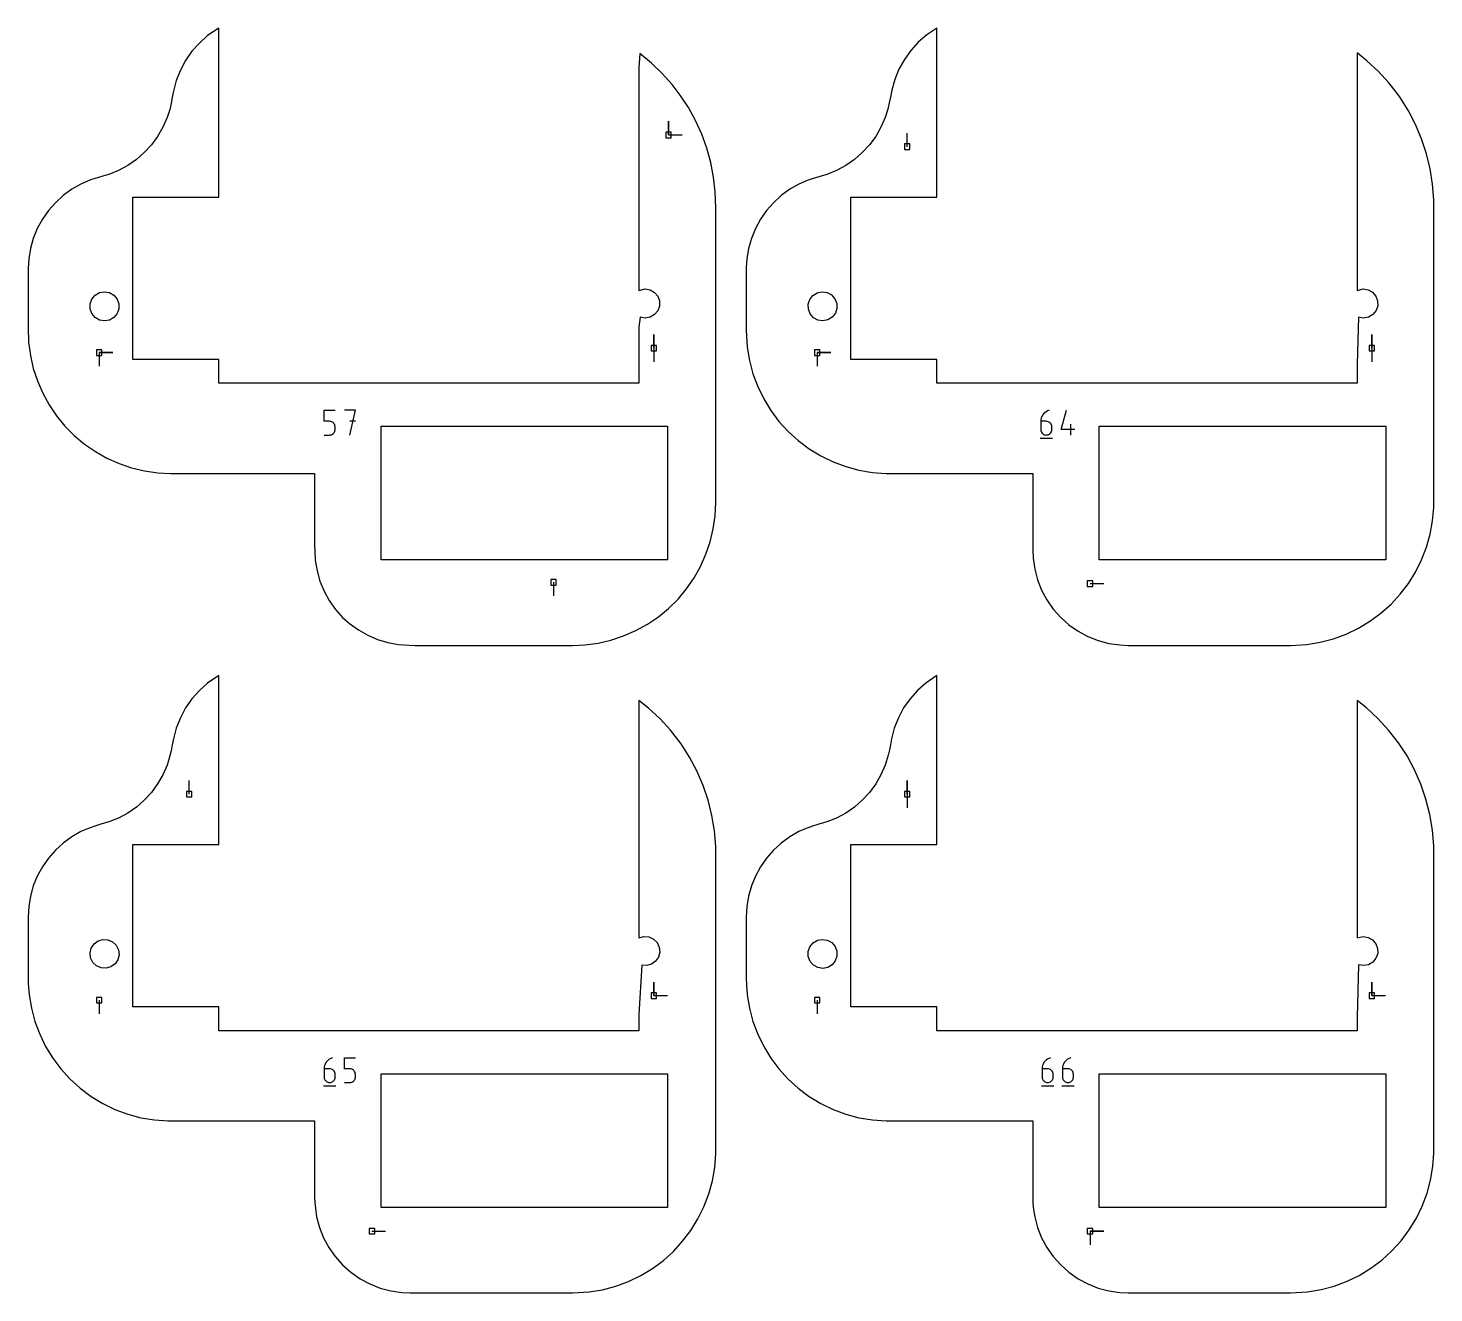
# Model space of a CAD drawing. Extents: x 0 to 400, y 0 to 400.
# Drawn here: x 81.8 to 229, y 75.8 to 208.3 of the extents above; entities that cross this region are included whole.
import ezdxf

# ---------------------------------------------------------------- set-up
doc = ezdxf.new("R2010")
doc.units = 0

msp = doc.modelspace()

# ---------------------------------------------------------------- linework, layer by layer
at = {"layer": 'annotation', "color": 1}
for p, q in [((148.880907, 197.098421), (148.880907, 198.527171)), ((148.880907, 197.098421), (148.880907, 198.527171)), ((148.880907, 198.527171), (148.880907, 197.098421)), ((173.86466, 195.869049), (173.86466, 197.297799)), ((148.880907, 197.098421), (150.309657, 197.098421)), ((220.960329, 184.077122), (220.960329, 183.926483)), ((147.34481, 174.777935), (147.34481, 176.206685)), ((147.34481, 174.777935), (147.34481, 176.206685)), ((147.34481, 176.206685), (147.34481, 174.777935)), ((222.519812, 174.777935), (222.519812, 176.206684)), ((222.519812, 174.777935), (222.519812, 176.206684)), ((222.519812, 176.206684), (222.519812, 174.777935)), ((89.268558, 174.301685), (90.697308, 174.301684)), ((89.268558, 174.301685), (90.697308, 174.301684)), ((90.697308, 174.301684), (89.268558, 174.301685)), ((89.268558, 174.301685), (89.268558, 172.872935)), ((145.78529, 174.968617), (145.785292, 174.877234)), ((145.785292, 174.877234), (145.785291, 174.81798)), ((147.34481, 174.777935), (147.344809, 173.349185)), ((164.44356, 174.301685), (165.87231, 174.301684)), ((164.44356, 174.301685), (165.87231, 174.301684)), ((165.87231, 174.301684), (164.44356, 174.301685)), ((164.44356, 174.301685), (164.44356, 172.872935)), ((222.519812, 174.777935), (222.519811, 173.349185)), ((112.816706, 167.109416), (112.816706, 168.263789)), ((112.816706, 168.263789), (113.967991, 168.263789)), ((116.092754, 168.263789), (114.940007, 168.263789)), ((115.516462, 165.67153), (116.092754, 168.263789)), ((188.141175, 167.895945), (188.039921, 167.760724)), ((188.260672, 168.01595), (188.141175, 167.895945)), ((188.396859, 168.11865), (188.260672, 168.01595)), ((188.548183, 168.201959), (188.396859, 168.11865)), ((188.71309, 168.263789), (188.548183, 168.201959)), ((188.71309, 168.263789), (188.71309, 168.263789)), ((189.971789, 166.247822), (190.546619, 168.263789)), ((113.392349, 167.109416), (112.816706, 167.109416)), ((113.495708, 167.100177), (113.392349, 167.109416)), ((113.593036, 167.07353), (113.495708, 167.100177)), ((113.682696, 167.031084), (113.593036, 167.07353)), ((113.763051, 166.974444), (113.682696, 167.031084)), ((113.832466, 166.905217), (113.763051, 166.974444)), ((113.889303, 166.825012), (113.832466, 166.905217)), ((113.931928, 166.735433), (113.889303, 166.825012)), ((113.958702, 166.638089), (113.931928, 166.735433)), ((113.967991, 166.534586), (113.958702, 166.638089)), ((113.967991, 166.247822), (113.967991, 166.534586)), ((113.967991, 166.534586), (113.967991, 166.534586)), ((116.092754, 167.109416), (115.516462, 167.109416)), ((187.861154, 167.284632), (187.848408, 167.109416)), ((187.848408, 167.109416), (187.848408, 166.247822)), ((188.42405, 167.109416), (187.848408, 167.109416)), ((187.898357, 167.45298), (187.861154, 167.284632)), ((187.958464, 167.612373), (187.898357, 167.45298)), ((188.039921, 167.760724), (187.958464, 167.612373)), ((188.52758, 167.100177), (188.42405, 167.109416)), ((188.624999, 167.07353), (188.52758, 167.100177)), ((188.714686, 167.031084), (188.624999, 167.07353)), ((188.79502, 166.974444), (188.714686, 167.031084)), ((188.864381, 166.905217), (188.79502, 166.974444)), ((188.921149, 166.825012), (188.864381, 166.905217)), ((188.963704, 166.735433), (188.921149, 166.825012)), ((188.990425, 166.638089), (188.963704, 166.735433)), ((188.999692, 166.534586), (188.990425, 166.638089)), ((188.999692, 166.247822), (188.999692, 166.534586)), ((188.999692, 166.534586), (188.999692, 166.534586)), ((190.979691, 165.67153), (190.979691, 166.822814)), ((112.816706, 165.67153), (113.392349, 165.67153)), ((113.392349, 165.67153), (113.495665, 165.680819)), ((113.392349, 165.67153), (113.392349, 165.67153)), ((113.495665, 165.680819), (113.59297, 165.7076)), ((113.59297, 165.7076), (113.682623, 165.750241)), ((113.682623, 165.750241), (113.762984, 165.807112)), ((113.762984, 165.807112), (113.832412, 165.876581)), ((113.832412, 165.876581), (113.889267, 165.957018)), ((113.889267, 165.957018), (113.931909, 166.046791)), ((113.931909, 166.046791), (113.958697, 166.144269)), ((113.958697, 166.144269), (113.967991, 166.247822)), ((187.77631, 165.347497), (189.07244, 165.347497)), ((187.848408, 166.247822), (187.848408, 166.247822)), ((187.848408, 166.247822), (187.857701, 166.144269)), ((187.857701, 166.144269), (187.884489, 166.046791)), ((187.884489, 166.046791), (187.927131, 165.957018)), ((187.927131, 165.957018), (187.983986, 165.876581)), ((187.983986, 165.876581), (188.053414, 165.807112)), ((188.053414, 165.807112), (188.133775, 165.750241)), ((188.133775, 165.750241), (188.223428, 165.7076)), ((188.223428, 165.7076), (188.320733, 165.680819)), ((188.320733, 165.680819), (188.42405, 165.67153)), ((188.42405, 165.67153), (188.52758, 165.680819)), ((188.42405, 165.67153), (188.42405, 165.67153)), ((188.52758, 165.680819), (188.624999, 165.7076)), ((188.624999, 165.7076), (188.714686, 165.750241)), ((188.714686, 165.750241), (188.79502, 165.807112)), ((188.79502, 165.807112), (188.864381, 165.876581)), ((188.864381, 165.876581), (188.921149, 165.957018)), ((188.921149, 165.957018), (188.963704, 166.046791)), ((188.963704, 166.046791), (188.990425, 166.144269)), ((188.990425, 166.144269), (188.999692, 166.247822)), ((191.411138, 166.247822), (189.971789, 166.247822)), ((136.830431, 150.251542), (136.830431, 148.822792)), ((193.005436, 150.114945), (194.434186, 150.114945)), ((98.689658, 128.060013), (98.689658, 129.488763)), ((173.86466, 128.060013), (173.86466, 129.488763)), ((173.86466, 128.060013), (173.86466, 129.488763)), ((173.86466, 129.488763), (173.86466, 128.060013)), ((173.86466, 128.060013), (173.86466, 126.631263)), ((145.785328, 116.268087), (145.785328, 116.117447)), ((147.34481, 106.968898), (147.34481, 108.397648)), ((147.34481, 106.968898), (147.34481, 108.397648)), ((147.34481, 108.397648), (147.34481, 106.968898)), ((222.519812, 106.968898), (222.519812, 108.397648)), ((222.519812, 106.968898), (222.519812, 108.397648)), ((222.519812, 108.397648), (222.519812, 106.968898)), ((89.268558, 106.492648), (89.268558, 105.063898)), ((147.34481, 106.968898), (148.77356, 106.968898)), ((164.44356, 106.492648), (164.44356, 105.063898)), ((222.519812, 106.968898), (223.948562, 106.968898)), ((113.110205, 100.086909), (113.008951, 99.951688)), ((113.229703, 100.206913), (113.110205, 100.086909)), ((113.36589, 100.309614), (113.229703, 100.206913)), ((113.517214, 100.392922), (113.36589, 100.309614)), ((113.682121, 100.454753), (113.517214, 100.392922)), ((113.682121, 100.454753), (113.682121, 100.454753)), ((114.94082, 99.300379), (114.94082, 100.454753)), ((114.94082, 100.454753), (116.092104, 100.454753)), ((188.285207, 100.086909), (188.183954, 99.951688)), ((188.404705, 100.206913), (188.285207, 100.086909)), ((188.540892, 100.309614), (188.404705, 100.206913)), ((188.692216, 100.392922), (188.540892, 100.309614)), ((188.857123, 100.454753), (188.692216, 100.392922)), ((188.857123, 100.454753), (188.857123, 100.454753)), ((190.408589, 100.086909), (190.307335, 99.951688)), ((190.528086, 100.206913), (190.408589, 100.086909)), ((190.664273, 100.309614), (190.528086, 100.206913)), ((190.815597, 100.392922), (190.664273, 100.309614)), ((190.980504, 100.454753), (190.815597, 100.392922)), ((190.980504, 100.454753), (190.980504, 100.454753)), ((112.830184, 99.475596), (112.817438, 99.300379)), ((112.817438, 99.300379), (112.817438, 98.438786)), ((113.39308, 99.300379), (112.817438, 99.300379)), ((112.867388, 99.643944), (112.830184, 99.475596)), ((112.927494, 99.803337), (112.867388, 99.643944)), ((113.008951, 99.951688), (112.927494, 99.803337)), ((113.496611, 99.29114), (113.39308, 99.300379)), ((113.59403, 99.264494), (113.496611, 99.29114)), ((113.683716, 99.222047), (113.59403, 99.264494)), ((113.76405, 99.165407), (113.683716, 99.222047)), ((113.833411, 99.096181), (113.76405, 99.165407)), ((113.890179, 99.015975), (113.833411, 99.096181)), ((113.932734, 98.926397), (113.890179, 99.015975)), ((113.959455, 98.829053), (113.932734, 98.926397)), ((113.968722, 98.72555), (113.959455, 98.829053)), ((113.968722, 98.438786), (113.968722, 98.72555)), ((113.968722, 98.72555), (113.968722, 98.72555)), ((115.516462, 99.300379), (114.94082, 99.300379)), ((115.619821, 99.29114), (115.516462, 99.300379)), ((115.717149, 99.264494), (115.619821, 99.29114)), ((115.806809, 99.222047), (115.717149, 99.264494)), ((115.887164, 99.165407), (115.806809, 99.222047)), ((115.956579, 99.096181), (115.887164, 99.165407)), ((116.013417, 99.015975), (115.956579, 99.096181)), ((116.056041, 98.926397), (116.013417, 99.015975)), ((116.082815, 98.829053), (116.056041, 98.926397)), ((116.092104, 98.72555), (116.082815, 98.829053)), ((116.092104, 98.438786), (116.092104, 98.72555)), ((116.092104, 98.72555), (116.092104, 98.72555)), ((188.005186, 99.475596), (187.99244, 99.300379)), ((187.99244, 99.300379), (187.99244, 98.438786)), ((188.568082, 99.300379), (187.99244, 99.300379)), ((188.04239, 99.643944), (188.005186, 99.475596)), ((188.102497, 99.803337), (188.04239, 99.643944)), ((188.183954, 99.951688), (188.102497, 99.803337)), ((188.671613, 99.29114), (188.568082, 99.300379)), ((188.769032, 99.264494), (188.671613, 99.29114)), ((188.858718, 99.222047), (188.769032, 99.264494)), ((188.939052, 99.165407), (188.858718, 99.222047)), ((189.008413, 99.096181), (188.939052, 99.165407)), ((189.065182, 99.015975), (189.008413, 99.096181)), ((189.107736, 98.926397), (189.065182, 99.015975)), ((189.134457, 98.829053), (189.107736, 98.926397)), ((189.143724, 98.72555), (189.134457, 98.829053)), ((189.143724, 98.438786), (189.143724, 98.72555)), ((189.143724, 98.72555), (189.143724, 98.72555)), ((190.128568, 99.475596), (190.115822, 99.300379)), ((190.115822, 99.300379), (190.115822, 98.438786)), ((190.691464, 99.300379), (190.115822, 99.300379)), ((190.165771, 99.643944), (190.128568, 99.475596)), ((190.225878, 99.803337), (190.165771, 99.643944)), ((190.307335, 99.951688), (190.225878, 99.803337)), ((190.794995, 99.29114), (190.691464, 99.300379)), ((190.892413, 99.264494), (190.794995, 99.29114)), ((190.9821, 99.222047), (190.892413, 99.264494)), ((191.062434, 99.165407), (190.9821, 99.222047)), ((191.131795, 99.096181), (191.062434, 99.165407)), ((191.188563, 99.015975), (191.131795, 99.096181)), ((191.231118, 98.926397), (191.188563, 99.015975)), ((191.257839, 98.829053), (191.231118, 98.926397)), ((191.267106, 98.72555), (191.257839, 98.829053)), ((191.267106, 98.438786), (191.267106, 98.72555)), ((191.267106, 98.72555), (191.267106, 98.72555)), ((112.745341, 97.538461), (114.04147, 97.538461)), ((112.817438, 98.438786), (112.817438, 98.438786)), ((112.817438, 98.438786), (112.826732, 98.335233)), ((112.826732, 98.335233), (112.85352, 98.237754)), ((112.85352, 98.237754), (112.896162, 98.147981)), ((112.896162, 98.147981), (112.953017, 98.067545)), ((112.953017, 98.067545), (113.022445, 97.998075)), ((113.022445, 97.998075), (113.102806, 97.941205)), ((113.102806, 97.941205), (113.192459, 97.898564)), ((113.192459, 97.898564), (113.289764, 97.871783)), ((113.289764, 97.871783), (113.39308, 97.862493)), ((113.39308, 97.862493), (113.496611, 97.871783)), ((113.39308, 97.862493), (113.39308, 97.862493)), ((113.496611, 97.871783), (113.59403, 97.898564)), ((113.59403, 97.898564), (113.683716, 97.941205)), ((113.683716, 97.941205), (113.76405, 97.998075)), ((113.76405, 97.998075), (113.833411, 98.067545)), ((113.833411, 98.067545), (113.890179, 98.147981)), ((113.890179, 98.147981), (113.932734, 98.237754)), ((113.932734, 98.237754), (113.959455, 98.335233)), ((113.959455, 98.335233), (113.968722, 98.438786)), ((114.94082, 97.862493), (115.516462, 97.862493)), ((115.516462, 97.862493), (115.619778, 97.871783)), ((115.516462, 97.862493), (115.516462, 97.862493)), ((115.619778, 97.871783), (115.717083, 97.898564)), ((115.717083, 97.898564), (115.806736, 97.941205)), ((115.806736, 97.941205), (115.887097, 97.998075)), ((115.887097, 97.998075), (115.956525, 98.067545)), ((115.956525, 98.067545), (116.01338, 98.147981)), ((116.01338, 98.147981), (116.056022, 98.237754)), ((116.056022, 98.237754), (116.08281, 98.335233)), ((116.08281, 98.335233), (116.092104, 98.438786)), ((187.920343, 97.538461), (189.216472, 97.538461)), ((187.99244, 98.438786), (187.99244, 98.438786)), ((187.99244, 98.438786), (188.001734, 98.335233)), ((188.001734, 98.335233), (188.028522, 98.237754)), ((188.028522, 98.237754), (188.071164, 98.147981)), ((188.071164, 98.147981), (188.128019, 98.067545)), ((188.128019, 98.067545), (188.197447, 97.998075)), ((188.197447, 97.998075), (188.277808, 97.941205)), ((188.277808, 97.941205), (188.367461, 97.898564)), ((188.367461, 97.898564), (188.464766, 97.871783)), ((188.464766, 97.871783), (188.568082, 97.862493)), ((188.568082, 97.862493), (188.671613, 97.871783)), ((188.568082, 97.862493), (188.568082, 97.862493)), ((188.671613, 97.871783), (188.769032, 97.898564)), ((188.769032, 97.898564), (188.858718, 97.941205)), ((188.858718, 97.941205), (188.939052, 97.998075)), ((188.939052, 97.998075), (189.008413, 98.067545)), ((189.008413, 98.067545), (189.065182, 98.147981)), ((189.065182, 98.147981), (189.107736, 98.237754)), ((189.107736, 98.237754), (189.134457, 98.335233)), ((189.134457, 98.335233), (189.143724, 98.438786)), ((190.043724, 97.538461), (191.339854, 97.538461)), ((190.115822, 98.438786), (190.115822, 98.438786)), ((190.115822, 98.438786), (190.125116, 98.335233)), ((190.125116, 98.335233), (190.151904, 98.237754)), ((190.151904, 98.237754), (190.194545, 98.147981)), ((190.194545, 98.147981), (190.2514, 98.067545)), ((190.2514, 98.067545), (190.320828, 97.998075)), ((190.320828, 97.998075), (190.401189, 97.941205)), ((190.401189, 97.941205), (190.490842, 97.898564)), ((190.490842, 97.898564), (190.588147, 97.871783)), ((190.588147, 97.871783), (190.691464, 97.862493)), ((190.691464, 97.862493), (190.794995, 97.871783)), ((190.691464, 97.862493), (190.691464, 97.862493)), ((190.794995, 97.871783), (190.892413, 97.898564)), ((190.892413, 97.898564), (190.9821, 97.941205)), ((190.9821, 97.941205), (191.062434, 97.998075)), ((191.062434, 97.998075), (191.131795, 98.067545)), ((191.131795, 98.067545), (191.188563, 98.147981)), ((191.188563, 98.147981), (191.231118, 98.237754)), ((191.231118, 98.237754), (191.257839, 98.335233)), ((191.257839, 98.335233), (191.267106, 98.438786)), ((117.830434, 82.305909), (119.259184, 82.305909)), ((193.005436, 82.305909), (194.434186, 82.305909)), ((193.005436, 82.305909), (194.434186, 82.305909)), ((194.434186, 82.305909), (193.005436, 82.305909)), ((193.005436, 82.305909), (193.005436, 80.877159))]:
    msp.add_line(p, q, dxfattribs=at)
at = {"layer": 'boundary', "color": 5}
for p, q in [((101.785283, 208.285578), (100.62808, 207.495703)), ((101.785283, 202.257589), (101.785283, 208.285578)), ((175.904659, 207.566829), (175.027003, 206.805052)), ((176.960285, 208.285578), (175.904659, 207.566829)), ((176.960285, 196.359887), (176.960285, 208.285578)), ((99.759368, 206.722616), (98.986277, 205.853901)), ((100.62808, 207.495703), (99.759368, 206.722616)), ((175.027003, 206.805052), (174.243716, 205.946534)), ((98.319267, 204.901312), (97.767357, 203.877731)), ((98.986277, 205.853901), (98.319267, 204.901312)), ((145.874302, 205.614538), (145.785282, 204.141484)), ((147.080898, 204.627354), (145.874302, 205.614538)), ((148.20686, 203.549173), (147.080898, 204.627354)), ((173.565394, 205.002889), (173.00121, 203.986879)), ((174.243716, 205.946534), (173.565394, 205.002889)), ((221.980271, 204.8712), (220.960284, 205.685312)), ((220.960284, 205.685312), (220.960284, 192.352272)), ((223.177767, 203.763171), (221.980271, 204.8712)), ((97.767357, 203.877731), (97.338007, 202.796993)), ((145.785282, 204.141484), (145.785282, 193.735096)), ((149.245316, 202.386591), (148.20686, 203.549173)), ((173.00121, 203.986879), (172.558792, 202.912235)), ((224.280913, 202.561157), (223.177767, 203.763171)), ((97.037026, 201.673724), (96.927025, 201.038087)), ((97.338007, 202.796993), (97.037026, 201.673724)), ((101.785283, 190.592473), (101.785283, 202.257589)), ((150.107122, 201.273483), (149.245316, 202.386591)), ((172.244123, 201.793501), (172.102027, 201.038087)), ((172.558792, 202.912235), (172.244123, 201.793501)), ((225.084501, 201.528725), (224.280913, 202.561157)), ((96.800327, 200.393783), (96.650957, 199.755251)), ((96.927025, 201.038087), (96.800327, 200.393783)), ((150.963047, 199.970104), (150.107122, 201.273483)), ((171.987134, 200.453812), (171.835601, 199.785952)), ((172.102027, 201.038087), (171.987134, 200.453812)), ((225.459463, 201.003586), (225.084501, 201.528725)), ((226.331271, 199.625037), (225.459463, 201.003586)), ((96.384828, 198.907846), (95.941593, 197.900282)), ((96.650957, 199.755251), (96.384828, 198.907846)), ((151.714776, 198.604017), (150.963047, 199.970104)), ((171.55983, 198.907846), (171.116595, 197.900282)), ((171.835601, 199.785952), (171.55983, 198.907846)), ((227.087618, 198.180156), (226.331271, 199.625037)), ((95.941593, 197.900282), (95.390303, 196.947536)), ((152.357753, 197.183509), (151.714776, 198.604017)), ((171.116595, 197.900282), (170.565305, 196.947536)), ((227.723634, 196.67832), (227.087618, 198.180156)), ((94.737645, 196.061151), (93.991518, 195.251871)), ((95.390303, 196.947536), (94.737645, 196.061151)), ((152.888066, 195.717221), (152.357753, 197.183509)), ((169.912647, 196.061151), (169.16652, 195.251871)), ((170.565305, 196.947536), (169.912647, 196.061151)), ((176.960285, 190.592473), (176.960285, 196.359887)), ((228.235063, 195.129532), (227.723634, 196.67832)), ((93.160961, 194.529497), (92.256041, 193.902786)), ((93.991518, 195.251871), (93.160961, 194.529497)), ((153.30249, 194.214079), (152.888066, 195.717221)), ((168.335963, 194.529497), (167.431043, 193.902786)), ((169.16652, 195.251871), (168.335963, 194.529497)), ((228.618488, 193.544118), (228.235063, 195.129532)), ((89.761378, 192.816259), (89.111636, 192.620849)), ((90.267748, 192.965468), (89.761378, 192.816259)), ((91.287728, 193.379329), (90.267748, 192.965468)), ((92.256041, 193.902786), (91.287728, 193.379329)), ((145.785282, 193.735096), (145.785282, 180.823498)), ((153.598509, 192.68323), (153.30249, 194.214079)), ((165.44275, 192.965467), (164.602031, 192.717739)), ((166.462731, 193.379329), (165.44275, 192.965467)), ((167.431043, 193.902786), (166.462731, 193.379329)), ((228.871334, 191.932646), (228.618488, 193.544118)), ((86.394292, 191.404206), (85.500527, 190.752447)), ((87.354575, 191.953262), (86.394292, 191.404206)), ((88.369626, 192.392901), (87.354575, 191.953262)), ((89.111636, 192.620849), (88.369626, 192.392901)), ((153.774324, 191.133989), (153.598509, 192.68323)), ((161.569294, 191.404206), (160.675529, 190.752447)), ((162.529577, 191.953263), (161.569294, 191.404206)), ((163.378313, 192.320867), (162.529577, 191.953263)), ((164.030016, 192.542014), (163.378313, 192.320867)), ((164.602031, 192.717739), (164.030016, 192.542014)), ((220.960284, 192.352272), (220.960284, 187.207192)), ((228.991906, 190.305859), (228.871334, 191.932646)), ((84.684216, 190.005961), (83.955345, 189.173884)), ((85.500527, 190.752447), (84.684216, 190.005961)), ((92.785281, 185.976243), (92.785281, 190.592473)), ((92.785281, 190.592473), (96.87007, 190.592473)), ((96.87007, 190.592473), (101.785283, 190.592473)), ((153.830435, 189.479671), (153.774324, 191.133989)), ((159.859218, 190.005961), (159.130347, 189.173884)), ((160.675529, 190.752447), (159.859218, 190.005961)), ((167.960283, 187.106518), (167.960283, 190.592473)), ((167.960283, 190.592473), (174.530128, 190.592473)), ((174.530128, 190.592473), (176.960285, 190.592473)), ((229.005437, 189.651547), (228.991906, 190.305859)), ((83.955345, 189.173884), (83.322832, 188.266394)), ((153.830435, 159.448421), (153.830435, 189.479671)), ((159.130347, 189.173884), (158.497834, 188.266394)), ((229.005437, 188.167172), (229.005437, 189.651547)), ((82.794424, 187.294597), (82.376578, 186.270384)), ((83.322832, 188.266394), (82.794424, 187.294597)), ((157.969426, 187.294597), (157.55158, 186.270384)), ((158.497834, 188.266394), (157.969426, 187.294597)), ((167.960283, 179.260093), (167.960283, 187.106518)), ((220.960284, 187.207192), (220.960284, 180.823498)), ((229.005437, 165.533648), (229.005437, 188.167172)), ((82.376578, 186.270384), (82.07441, 185.206287)), ((92.785281, 181.097742), (92.785281, 185.976243)), ((157.55158, 186.270384), (157.249412, 185.206287)), ((81.891615, 184.115326), (81.832281, 183.123668)), ((82.07441, 185.206287), (81.891615, 184.115326)), ((157.066617, 184.115326), (157.008788, 183.215463)), ((157.249412, 185.206287), (157.066617, 184.115326)), ((81.832281, 183.123668), (81.830433, 176.980788)), ((157.008788, 183.215463), (157.005435, 179.559983)), ((92.785281, 173.592472), (92.785281, 181.097742)), ((145.785282, 180.823498), (146.442844, 180.972549)), ((146.442844, 180.972549), (146.964427, 180.880579)), ((146.964427, 180.880579), (147.423095, 180.615766)), ((147.423095, 180.615766), (147.763534, 180.210049)), ((147.763534, 180.210049), (147.944678, 179.712362)), ((147.944678, 179.712362), (147.944678, 179.182735)), ((157.005435, 179.559983), (157.005435, 176.651547)), ((220.960284, 180.823498), (221.594722, 180.970526)), ((221.594722, 180.970526), (222.117007, 180.886587)), ((222.117007, 180.886587), (222.579082, 180.62908)), ((222.579082, 180.62908), (222.925222, 180.229064)), ((222.925222, 180.229064), (223.113672, 179.734784)), ((223.113672, 179.734784), (223.121703, 179.205859)), ((147.423095, 178.279331), (146.964427, 178.014518)), ((147.763534, 178.685049), (147.423095, 178.279331)), ((147.944678, 179.182735), (147.763534, 178.685049)), ((167.960283, 173.592472), (167.960283, 179.260093)), ((222.614511, 178.295745), (222.160467, 178.024328)), ((222.948346, 178.706087), (222.614511, 178.295745)), ((223.121703, 179.205859), (222.948346, 178.706087)), ((81.830433, 176.980788), (81.88743, 175.387779)), ((145.921262, 178.014518), (145.785282, 176.974507)), ((145.785282, 176.974507), (145.785282, 175.171908)), ((146.442844, 177.922549), (145.921262, 178.014518)), ((146.964427, 178.014518), (146.442844, 177.922549)), ((157.005435, 176.651547), (157.111515, 174.87076)), ((221.118685, 178.00851), (220.960284, 173.109408)), ((221.640971, 177.924572), (221.118685, 178.00851)), ((222.160467, 178.024328), (221.640971, 177.924572)), ((81.88743, 175.387779), (82.068353, 174.009519)), ((145.785282, 175.171908), (145.785282, 171.092471)), ((82.068353, 174.009519), (82.376138, 172.653911)), ((157.111515, 174.87076), (157.348231, 173.463067)), ((82.376138, 172.653911), (82.808144, 171.332604)), ((96.91578, 173.592472), (92.785281, 173.592472)), ((101.785283, 173.592472), (96.91578, 173.592472)), ((101.785283, 171.944214), (101.785283, 173.592472)), ((157.348231, 173.463067), (157.717685, 172.084249)), ((174.552727, 173.592472), (167.960283, 173.592472)), ((176.960285, 173.592472), (174.552727, 173.592472)), ((176.960285, 172.777548), (176.960285, 173.592472)), ((176.960285, 171.092471), (176.960285, 172.777548)), ((220.960284, 173.109408), (220.960284, 171.092471)), ((82.808144, 171.332604), (83.360659, 170.056955)), ((101.785283, 171.092471), (101.785283, 171.944214)), ((108.725403, 171.092471), (101.785283, 171.092471)), ((112.616285, 171.092471), (108.725403, 171.092471)), ((118.014158, 171.092471), (112.616285, 171.092471)), ((122.591667, 171.092471), (118.014158, 171.092471)), ((143.400403, 171.092471), (122.591667, 171.092471)), ((145.785282, 171.092471), (143.400403, 171.092471)), ((157.717685, 172.084249), (158.216535, 170.746793)), ((158.216535, 170.746793), (158.840252, 169.462813)), ((180.391588, 171.092471), (176.960285, 171.092471)), ((190.910236, 171.092471), (180.391588, 171.092471)), ((193.579028, 171.092471), (190.910236, 171.092471)), ((205.95391, 171.092471), (193.579028, 171.092471)), ((216.242072, 171.092471), (205.95391, 171.092471)), ((220.960284, 171.092471), (216.242072, 171.092471)), ((83.360659, 170.056955), (84.028944, 168.837933)), ((158.840252, 169.462813), (159.583199, 168.243931)), ((84.028944, 168.837933), (84.807255, 167.686015)), ((159.583199, 168.243931), (160.43864, 167.101193)), ((84.807255, 167.686015), (85.6889, 166.611107)), ((85.6889, 166.611107), (86.666319, 165.622443)), ((160.43864, 167.101193), (161.398835, 166.044944)), ((86.666319, 165.622443), (87.731102, 164.728528)), ((161.398835, 166.044944), (162.455084, 165.084751)), ((162.455084, 165.084751), (163.597822, 164.229307)), ((229.005437, 158.651545), (229.005437, 165.533648)), ((87.731102, 164.728528), (88.874105, 163.937048)), ((88.874105, 163.937048), (90.085504, 163.254805)), ((163.597822, 164.229307), (164.816701, 163.486361)), ((164.816701, 163.486361), (166.10068, 162.862642)), ((90.085504, 163.254805), (91.354888, 162.687666)), ((91.354888, 162.687666), (92.671352, 162.240509)), ((92.671352, 162.240509), (94.023582, 161.917181)), ((94.023582, 161.917181), (95.399951, 161.720463)), ((166.10068, 162.862642), (167.43814, 162.363796)), ((167.43814, 162.363796), (168.816959, 161.994341)), ((168.816959, 161.994341), (170.22465, 161.757627)), ((95.399951, 161.720463), (96.788635, 161.652044)), ((96.788635, 161.652044), (97.607029, 161.651546)), ((97.607029, 161.651546), (111.830434, 161.651546)), ((111.830434, 161.651546), (111.830434, 154.06573)), ((170.22465, 161.757627), (171.648473, 161.655793)), ((171.648473, 161.655793), (178.865703, 161.651546)), ((178.865703, 161.651546), (187.005436, 161.651547)), ((187.005436, 161.651547), (187.005436, 157.310355)), ((153.830036, 158.61808), (153.830435, 159.448421)), ((153.762497, 157.230323), (153.830036, 158.61808)), ((228.87093, 156.68509), (228.989814, 158.09909)), ((228.989814, 158.09909), (229.005437, 158.651545)), ((153.566837, 155.854778), (153.762497, 157.230323)), ((187.005436, 157.310355), (187.005436, 153.651544)), ((228.618896, 155.288625), (228.87093, 156.68509)), ((153.244726, 154.503252), (153.566837, 155.854778)), ((228.235954, 153.922204), (228.618896, 155.288625)), ((111.830434, 154.06573), (111.835074, 153.545261)), ((111.835074, 153.545261), (111.890285, 152.562155)), ((152.233294, 151.918343), (152.798936, 153.187348)), ((152.798936, 153.187348), (153.244726, 154.503252)), ((187.005436, 153.651544), (187.043489, 152.779984)), ((227.72554, 152.598073), (228.235954, 153.922204)), ((111.890285, 152.562155), (112.075773, 151.451096)), ((151.552654, 150.707146), (152.233294, 151.918343)), ((187.043489, 152.779984), (187.212029, 151.62937)), ((187.212029, 151.62937), (187.51301, 150.506095)), ((227.09221, 151.328095), (227.72554, 152.598073)), ((112.075773, 151.451096), (112.385065, 150.367943)), ((112.385065, 150.367943), (112.814235, 149.326446)), ((150.762864, 149.564133), (151.552654, 150.707146)), ((187.51301, 150.506095), (187.942358, 149.425362)), ((225.480547, 148.995536), (226.341639, 150.123649)), ((226.341639, 150.123649), (227.09221, 151.328095)), ((112.814235, 149.326446), (113.357834, 148.339828)), ((149.870704, 148.499123), (150.762864, 149.564133)), ((187.942358, 149.425362), (188.494269, 148.401775)), ((224.516646, 147.953857), (225.480547, 148.995536)), ((113.357834, 148.339828), (114.008967, 147.420614)), ((114.008967, 147.420614), (114.759365, 146.580478)), ((147.810713, 146.638916), (148.88383, 147.521254)), ((148.88383, 147.521254), (149.870704, 148.499123)), ((188.494269, 148.401775), (189.161278, 147.449187)), ((189.161278, 147.449187), (189.934367, 146.580478)), ((223.458556, 147.007952), (224.516646, 147.953857)), ((114.759365, 146.580478), (115.493568, 145.924355)), ((115.493568, 145.924355), (116.402551, 145.260286)), ((145.44326, 145.190209), (146.66056, 145.859667)), ((146.66056, 145.859667), (147.810713, 146.638916)), ((189.934367, 146.580478), (190.80308, 145.807387)), ((190.80308, 145.807387), (191.75567, 145.140377)), ((221.098495, 145.436442), (222.315758, 146.166299)), ((222.315758, 146.166299), (223.458556, 147.007952)), ((116.402551, 145.260286), (117.38051, 144.702648)), ((117.38051, 144.702648), (118.415037, 144.258534)), ((118.415037, 144.258534), (119.493004, 143.933587)), ((142.84946, 144.202614), (144.169243, 144.636273)), ((144.169243, 144.636273), (145.44326, 145.190209)), ((191.75567, 145.140377), (192.779252, 144.588469)), ((192.779252, 144.588469), (193.859988, 144.159114)), ((217.111642, 143.977704), (218.484729, 144.337214)), ((218.484729, 144.337214), (219.817658, 144.824917)), ((219.817658, 144.824917), (221.098495, 145.436442)), ((119.493004, 143.933587), (120.600728, 143.731945)), ((120.600728, 143.731945), (121.72415, 143.656182)), ((121.72415, 143.656182), (122.348705, 143.651541)), ((122.348705, 143.651541), (138.830432, 143.651541)), ((138.830432, 143.651541), (140.11817, 143.70993)), ((140.11817, 143.70993), (141.495228, 143.892947)), ((141.495228, 143.892947), (142.84946, 144.202614)), ((193.859988, 144.159114), (194.98326, 143.858136)), ((194.98326, 143.858136), (196.133878, 143.689596)), ((196.133878, 143.689596), (197.005435, 143.651541)), ((197.005435, 143.651541), (201.583722, 143.651541)), ((201.583722, 143.651541), (214.005434, 143.651541)), ((214.005434, 143.651541), (214.55789, 143.667163)), ((214.55789, 143.667163), (215.710699, 143.749615)), ((215.710699, 143.749615), (217.111642, 143.977704)), ((101.785283, 140.476541), (100.62808, 139.686667)), ((101.785283, 127.708322), (101.785283, 140.476541)), ((176.960285, 140.476541), (175.803082, 139.686667)), ((176.960285, 126.865793), (176.960285, 140.476541)), ((99.759368, 138.91358), (98.986277, 138.044864)), ((100.62808, 139.686667), (99.759368, 138.91358)), ((174.93437, 138.91358), (174.16128, 138.044864)), ((175.803082, 139.686667), (174.93437, 138.91358)), ((98.319267, 137.092276), (97.767357, 136.068695)), ((98.986277, 138.044864), (98.319267, 137.092276)), ((146.781819, 137.082338), (145.785282, 137.876276)), ((145.785282, 137.876276), (145.785282, 122.859062)), ((147.98827, 135.96878), (146.781819, 137.082338)), ((173.494269, 137.092276), (172.942359, 136.068695)), ((174.16128, 138.044864), (173.494269, 137.092276)), ((221.933372, 137.102513), (220.960284, 137.876276)), ((220.960284, 137.876276), (220.960284, 121.174889)), ((223.148776, 135.983426), (221.933372, 137.102513)), ((97.767357, 136.068695), (97.338007, 134.987956)), ((149.099288, 134.759981), (147.98827, 135.96878)), ((172.942359, 136.068695), (172.513009, 134.987956)), ((224.267668, 134.767841), (223.148776, 135.983426)), ((97.338007, 134.987956), (97.037026, 133.864687)), ((150.199363, 133.324064), (149.099288, 134.759981)), ((172.513009, 134.987956), (172.212028, 133.864687)), ((225.289267, 133.453578), (224.267668, 134.767841)), ((96.804768, 132.60733), (96.614861, 131.831276)), ((96.927025, 133.22905), (96.804768, 132.60733)), ((97.037026, 133.864687), (96.927025, 133.22905)), ((151.086785, 131.942823), (150.199363, 133.324064)), ((171.998331, 132.701717), (171.88964, 132.148985)), ((172.102027, 133.22905), (171.998331, 132.701717)), ((172.212028, 133.864687), (172.102027, 133.22905)), ((226.192303, 132.069645), (225.289267, 133.453578)), ((96.384828, 131.09881), (95.941593, 130.091245)), ((96.614861, 131.831276), (96.384828, 131.09881)), ((151.857721, 130.493675), (151.086785, 131.942823)), ((171.55983, 131.09881), (171.116595, 130.091245)), ((171.88964, 132.148985), (171.55983, 131.09881)), ((226.977827, 130.61623), (226.192303, 132.069645)), ((95.941593, 130.091245), (95.390303, 129.138499)), ((152.50717, 128.986109), (151.857721, 130.493675)), ((171.116595, 130.091245), (170.565305, 129.138499)), ((227.64071, 129.102936), (226.977827, 130.61623)), ((94.737645, 128.252115), (93.991518, 127.442835)), ((95.390303, 129.138499), (94.737645, 128.252115)), ((153.030742, 127.430291), (152.50717, 128.986109)), ((169.912647, 128.252115), (169.16652, 127.442835)), ((170.565305, 129.138499), (169.912647, 128.252115)), ((228.176425, 127.540086), (227.64071, 129.102936)), ((93.160961, 126.72046), (92.256041, 126.09375)), ((93.991518, 127.442835), (93.160961, 126.72046)), ((101.785283, 122.783437), (101.785283, 127.708322)), ((153.424902, 125.836715), (153.030742, 127.430291)), ((168.335963, 126.72046), (167.431043, 126.09375)), ((169.16652, 127.442835), (168.335963, 126.72046)), ((176.960285, 122.783437), (176.960285, 126.865793)), ((228.581321, 125.938348), (228.176425, 127.540086)), ((90.267748, 125.156431), (89.427029, 124.908702)), ((91.287729, 125.570293), (90.267748, 125.156431)), ((92.256041, 126.09375), (91.287729, 125.570293)), ((153.686978, 124.216131), (153.424902, 125.836715)), ((165.44275, 125.156431), (164.602031, 124.908702)), ((166.462731, 125.570293), (165.44275, 125.156431)), ((167.431043, 126.09375), (166.462731, 125.570293)), ((228.852625, 124.308653), (228.581321, 125.938348)), ((87.354575, 124.144226), (86.394292, 123.59517)), ((88.062543, 124.450861), (87.354575, 124.144226)), ((88.818354, 124.721715), (88.062543, 124.450861)), ((89.427029, 124.908702), (88.818354, 124.721715)), ((153.815195, 122.579473), (153.686978, 124.216131)), ((162.529577, 124.144226), (161.569294, 123.59517)), ((163.096777, 124.389891), (162.529577, 124.144226)), ((163.956695, 124.710453), (163.096777, 124.389891)), ((164.602031, 124.908702), (163.956695, 124.710453)), ((228.988488, 122.662123), (228.852625, 124.308653)), ((84.684216, 122.196925), (83.955345, 121.364848)), ((85.500527, 122.943411), (84.684216, 122.196925)), ((86.394292, 123.59517), (85.500527, 122.943411)), ((92.785281, 119.458949), (92.785281, 122.783437)), ((92.785281, 122.783437), (99.710134, 122.783437)), ((99.710134, 122.783437), (101.785283, 122.783437)), ((145.785282, 122.859062), (145.785282, 118.465598)), ((153.830435, 121.84251), (153.815195, 122.579473)), ((159.859218, 122.196925), (159.130348, 121.364848)), ((160.675529, 122.943411), (159.859218, 122.196925)), ((161.569294, 123.59517), (160.675529, 122.943411)), ((167.960283, 119.620417), (167.960283, 122.783437)), ((167.960283, 122.783437), (175.240144, 122.783437)), ((175.240144, 122.783437), (176.960285, 122.783437)), ((229.005437, 121.84251), (228.988488, 122.662123)), ((83.955345, 121.364848), (83.322832, 120.457358)), ((153.830435, 120.170635), (153.830435, 121.84251)), ((159.130348, 121.364848), (158.497834, 120.457358)), ((220.960284, 121.174889), (220.960284, 117.53304)), ((229.005437, 119.983135), (229.005437, 121.84251)), ((82.794424, 119.485561), (82.376578, 118.461348)), ((83.322832, 120.457358), (82.794424, 119.485561)), ((92.785281, 111.188535), (92.785281, 119.458949)), ((153.830435, 98.59393), (153.830435, 120.170635)), ((157.969426, 119.485561), (157.55158, 118.461348)), ((158.497834, 120.457358), (157.969426, 119.485561)), ((167.960283, 110.926013), (167.960283, 119.620417)), ((229.005437, 99.463248), (229.005437, 119.983135)), ((82.376578, 118.461348), (82.07441, 117.39725)), ((145.785282, 118.465598), (145.785282, 113.014461)), ((157.55158, 118.461348), (157.249412, 117.39725)), ((81.891615, 116.30629), (81.854499, 115.789592)), ((82.07441, 117.39725), (81.891615, 116.30629)), ((157.066617, 116.30629), (157.027266, 115.758471)), ((157.249412, 117.39725), (157.066617, 116.30629)), ((220.960284, 117.53304), (220.960284, 113.014461)), ((81.854499, 115.789592), (81.830433, 115.201815)), ((81.830433, 115.201815), (81.830433, 112.119403)), ((157.027266, 115.758471), (157.005435, 115.201815)), ((157.005435, 115.201815), (157.005435, 112.487859)), ((81.830433, 112.119403), (81.830433, 108.842511)), ((145.785282, 113.014461), (146.293893, 113.150481)), ((146.293893, 113.150481), (146.820001, 113.110242)), ((146.820001, 113.110242), (147.300615, 112.892491)), ((147.300615, 112.892491), (147.677773, 112.523493)), ((147.677773, 112.523493), (147.905979, 112.047751)), ((147.905979, 112.047751), (147.95771, 111.52265)), ((157.005435, 112.487859), (157.005435, 108.842511)), ((220.960284, 113.014461), (221.607882, 113.162641)), ((221.607882, 113.162641), (222.129767, 113.074132)), ((222.129767, 113.074132), (222.589903, 112.812467)), ((222.589903, 112.812467), (222.932799, 112.409206)), ((222.932799, 112.409206), (223.117091, 111.912988)), ((223.117091, 111.912988), (223.120552, 111.383663)), ((92.785281, 105.783436), (92.785281, 111.188535)), ((147.528823, 110.576021), (147.099937, 110.268671)), ((147.826725, 111.011524), (147.528823, 110.576021)), ((147.95771, 111.52265), (147.826725, 111.011524)), ((167.960283, 105.783436), (167.960283, 110.926013)), ((222.60517, 110.477368), (222.148495, 110.209709)), ((222.942764, 110.885079), (222.60517, 110.477368)), ((223.120552, 111.383663), (222.942764, 110.885079)), ((146.065688, 110.166782), (145.785282, 105.005728)), ((146.591796, 110.126544), (146.065688, 110.166782)), ((147.099937, 110.268671), (146.591796, 110.126544)), ((221.105926, 110.202892), (220.960284, 104.711086)), ((221.627811, 110.114384), (221.105926, 110.202892)), ((222.148495, 110.209709), (221.627811, 110.114384)), ((81.830433, 108.842511), (81.851524, 108.250072)), ((81.851524, 108.250072), (81.936513, 107.061723)), ((157.005435, 108.842511), (157.03987, 108.0635)), ((157.03987, 108.0635), (157.111515, 107.061723)), ((81.936513, 107.061723), (82.173229, 105.654031)), ((157.111515, 107.061723), (157.348231, 105.654031)), ((82.173229, 105.654031), (82.542683, 104.275212)), ((99.729432, 105.783436), (92.785281, 105.783436)), ((101.785283, 105.783436), (99.729432, 105.783436)), ((101.785283, 105.087559), (101.785283, 105.783436)), ((101.785283, 103.283434), (101.785283, 105.087559)), ((145.785282, 105.005728), (145.785282, 103.283434)), ((157.348231, 105.654031), (157.717685, 104.275212)), ((175.25614, 105.783436), (167.960283, 105.783436)), ((176.960285, 105.783436), (175.25614, 105.783436)), ((176.960285, 105.206607), (176.960285, 105.783436)), ((176.960285, 103.283434), (176.960285, 105.206607)), ((220.960284, 104.711086), (220.960284, 103.283434)), ((82.542683, 104.275212), (83.041532, 102.937756)), ((104.715326, 103.283434), (101.785283, 103.283434)), ((116.180798, 103.283434), (104.715326, 103.283434)), ((118.459721, 103.283434), (116.180798, 103.283434)), ((131.948514, 103.283434), (118.459721, 103.283434)), ((140.733736, 103.283434), (131.948514, 103.283434)), ((145.785282, 103.283434), (140.733736, 103.283434)), ((157.717685, 104.275212), (158.216535, 102.937756)), ((179.389069, 103.283434), (176.960285, 103.283434)), ((191.801364, 103.283434), (179.389069, 103.283434)), ((193.690419, 103.283434), (191.801364, 103.283434)), ((208.293122, 103.283434), (193.690419, 103.283434)), ((215.575405, 103.283434), (208.293122, 103.283434)), ((220.960284, 103.283434), (215.575405, 103.283434)), ((83.041532, 102.937756), (83.66525, 101.653776)), ((83.66525, 101.653776), (84.408198, 100.434895)), ((158.216535, 102.937756), (158.840252, 101.653776)), ((158.840252, 101.653776), (159.5832, 100.434895)), ((84.408198, 100.434895), (85.263638, 99.292157)), ((159.5832, 100.434895), (160.43864, 99.292157)), ((85.263638, 99.292157), (86.223833, 98.235907)), ((160.43864, 99.292157), (161.398835, 98.235907)), ((229.001186, 90.485546), (229.005437, 99.463248)), ((86.223833, 98.235907), (87.280082, 97.275715)), ((87.280082, 97.275715), (88.42282, 96.42027)), ((153.820922, 90.395094), (153.830435, 98.59393)), ((161.398835, 98.235907), (162.455084, 97.275715)), ((162.455084, 97.275715), (163.597823, 96.42027)), ((88.42282, 96.42027), (89.641699, 95.677324)), ((89.641699, 95.677324), (90.925678, 95.053605)), ((163.597823, 96.42027), (164.816701, 95.677324)), ((164.816701, 95.677324), (166.10068, 95.053605)), ((90.925678, 95.053605), (92.263138, 94.554759)), ((92.263138, 94.554759), (93.641957, 94.185305)), ((166.10068, 95.053605), (167.43814, 94.554759)), ((167.43814, 94.554759), (168.816959, 94.185305)), ((93.641957, 94.185305), (95.049648, 93.94859)), ((95.049648, 93.94859), (96.473471, 93.846757)), ((96.473471, 93.846757), (104.559796, 93.84251)), ((104.559796, 93.84251), (111.830434, 93.84251)), ((111.830434, 93.84251), (111.830434, 89.964836)), ((168.816959, 94.185305), (170.22465, 93.94859)), ((170.22465, 93.94859), (171.648473, 93.846757)), ((171.648473, 93.846757), (180.603894, 93.84251)), ((180.603894, 93.84251), (187.005436, 93.84251)), ((187.005436, 93.84251), (187.005436, 90.428354)), ((111.830434, 89.964836), (111.830434, 85.842508)), ((153.7112, 88.975816), (153.820922, 90.395094)), ((187.005436, 90.428354), (187.005436, 85.842508)), ((228.899352, 89.061723), (229.001186, 90.485546)), ((153.467398, 87.573318), (153.7112, 88.975816)), ((228.66264, 87.65403), (228.899352, 89.061723)), ((153.091702, 86.200235), (153.467398, 87.573318)), ((228.293183, 86.275209), (228.66264, 87.65403)), ((111.830434, 85.842508), (111.853526, 85.313595)), ((152.587505, 84.868945), (153.091702, 86.200235)), ((187.005436, 85.842508), (187.031125, 85.254124)), ((227.79434, 84.937754), (228.293183, 86.275209)), ((111.853526, 85.313595), (111.904506, 84.725044)), ((111.904506, 84.725044), (112.037027, 83.820334)), ((151.959337, 83.591442), (152.587505, 84.868945)), ((187.031125, 85.254124), (187.102509, 84.568019)), ((187.102509, 84.568019), (187.212029, 83.820334)), ((227.170617, 83.653771), (227.79434, 84.937754)), ((112.037027, 83.820334), (112.338008, 82.697059)), ((112.338008, 82.697059), (112.767356, 81.616326)), ((151.212862, 82.379239), (151.959337, 83.591442)), ((187.212029, 83.820334), (187.51301, 82.697059)), ((187.51301, 82.697059), (187.942358, 81.616326)), ((225.572227, 81.292154), (226.427669, 82.43489)), ((226.427669, 82.43489), (227.170617, 83.653771)), ((112.767356, 81.616326), (113.319267, 80.592739)), ((149.392899, 80.193762), (150.354806, 81.243269)), ((150.354806, 81.243269), (151.212862, 82.379239)), ((187.942358, 81.616326), (188.494269, 80.592739)), ((224.612038, 80.235905), (225.572227, 81.292154)), ((113.319267, 80.592739), (113.986276, 79.640151)), ((113.986276, 79.640151), (114.759365, 78.771441)), ((148.335798, 79.240179), (149.392899, 80.193762)), ((188.494269, 80.592739), (189.161278, 79.640151)), ((189.161278, 79.640151), (189.934367, 78.771441)), ((223.555788, 79.275711), (224.612038, 80.235905)), ((114.759365, 78.771441), (115.628078, 77.998351)), ((145.974901, 77.654228), (147.193031, 78.391117)), ((147.193031, 78.391117), (148.335798, 79.240179)), ((189.934367, 78.771441), (190.80308, 77.998351)), ((221.194171, 77.677325), (222.413048, 78.42027)), ((222.413048, 78.42027), (223.555788, 79.275711)), ((115.628078, 77.998351), (116.580667, 77.33134)), ((116.580667, 77.33134), (117.60425, 76.779433)), ((117.60425, 76.779433), (118.684986, 76.350078)), ((141.980846, 76.177605), (143.357014, 76.542458)), ((143.357014, 76.542458), (144.692374, 77.036149)), ((144.692374, 77.036149), (145.974901, 77.654228)), ((190.80308, 77.998351), (191.75567, 77.33134)), ((191.75567, 77.33134), (192.779252, 76.779433)), ((192.779252, 76.779433), (193.859988, 76.350078)), ((217.193914, 76.185301), (218.572734, 76.554756)), ((218.572734, 76.554756), (219.910189, 77.053602)), ((219.910189, 77.053602), (221.194171, 77.677325)), ((118.684986, 76.350078), (119.808258, 76.0491)), ((119.808258, 76.0491), (120.958876, 75.88056)), ((120.958876, 75.88056), (121.830433, 75.842505)), ((121.830433, 75.842505), (126.988722, 75.842505)), ((126.988722, 75.842505), (138.830432, 75.842505)), ((138.830432, 75.842505), (140.576275, 75.944884)), ((140.576275, 75.944884), (141.980846, 76.177605)), ((193.859988, 76.350078), (194.98326, 76.0491)), ((194.98326, 76.0491), (196.133879, 75.88056)), ((196.133879, 75.88056), (197.005435, 75.842505)), ((197.005435, 75.842505), (202.743726, 75.842505)), ((202.743726, 75.842505), (214.005434, 75.842505)), ((214.005434, 75.842505), (215.786219, 75.948591)), ((215.786219, 75.948591), (217.193914, 76.185301))]:
    msp.add_line(p, q, dxfattribs=at)
at = {"layer": 'hole', "color": 5}
for p, q in [((149.166657, 197.384171), (148.595157, 197.384171)), ((148.595157, 197.384171), (148.595157, 196.812671)), ((149.166657, 196.812671), (149.166657, 197.384171)), ((148.595157, 196.812671), (149.166657, 196.812671)), ((174.15041, 196.154799), (173.57891, 196.154799)), ((173.57891, 196.154799), (173.57891, 195.583299)), ((174.15041, 195.583299), (174.15041, 196.154799)), ((173.57891, 195.583299), (174.15041, 195.583299)), ((88.328601, 179.416359), (88.509743, 179.914046)), ((88.509743, 179.914046), (88.850184, 180.319764)), ((88.850184, 180.319764), (89.308852, 180.584578)), ((89.308852, 180.584578), (89.830435, 180.676546)), ((89.830435, 180.676546), (90.352018, 180.584578)), ((90.352018, 180.584578), (90.810686, 180.319764)), ((90.810686, 180.319764), (91.151124, 179.914046)), ((91.151124, 179.914046), (91.332269, 179.416359)), ((163.499954, 179.374646), (163.667049, 179.876097)), ((163.667049, 179.876097), (163.995577, 180.290156)), ((163.995577, 180.290156), (164.445905, 180.566882)), ((164.445905, 180.566882), (164.963723, 180.672896)), ((164.963723, 180.672896), (165.486573, 180.595416)), ((165.486573, 180.595416), (165.951388, 180.343782)), ((165.951388, 180.343782), (166.302108, 179.948347)), ((166.302108, 179.948347), (166.496434, 179.456806)), ((88.328601, 178.886734), (88.328601, 179.416359)), ((88.509743, 178.389047), (88.328601, 178.886734)), ((88.850183, 177.983328), (88.509743, 178.389047)), ((91.151124, 178.389047), (90.810686, 177.983328)), ((91.332269, 178.886734), (91.151124, 178.389047)), ((91.332269, 179.416359), (91.332269, 178.886734)), ((163.51444, 178.846287), (163.499954, 179.374646)), ((163.708763, 178.354746), (163.51444, 178.846287)), ((164.059486, 177.959311), (163.708763, 178.354746)), ((166.343823, 178.426996), (166.015297, 178.012937)), ((166.51092, 178.928447), (166.343823, 178.426996)), ((166.496434, 179.456806), (166.51092, 178.928447)), ((89.308852, 177.718515), (88.850183, 177.983328)), ((89.830435, 177.626546), (89.308852, 177.718515)), ((90.352018, 177.718515), (89.830435, 177.626546)), ((90.810686, 177.983328), (90.352018, 177.718515)), ((164.524301, 177.707677), (164.059486, 177.959311)), ((165.04715, 177.630196), (164.524301, 177.707677)), ((165.564969, 177.736211), (165.04715, 177.630196)), ((166.015297, 178.012937), (165.564969, 177.736211)), ((89.554308, 174.587435), (88.982808, 174.587435)), ((88.982808, 174.587435), (88.982808, 174.015935)), ((88.982808, 174.015935), (89.554308, 174.015935)), ((89.554308, 174.015935), (89.554308, 174.587435)), ((147.63056, 175.063685), (147.05906, 175.063685)), ((147.05906, 175.063685), (147.05906, 174.492185)), ((147.05906, 174.492185), (147.63056, 174.492185)), ((147.63056, 174.492185), (147.63056, 175.063685)), ((164.72931, 174.587435), (164.15781, 174.587435)), ((164.15781, 174.587435), (164.15781, 174.015935)), ((164.15781, 174.015935), (164.72931, 174.015935)), ((164.72931, 174.015935), (164.72931, 174.587435)), ((222.805562, 175.063685), (222.234062, 175.063685)), ((222.234062, 175.063685), (222.234062, 174.492185)), ((222.234062, 174.492185), (222.805562, 174.492185)), ((222.805562, 174.492185), (222.805562, 175.063685)), ((118.785281, 155.796725), (118.785281, 166.592471)), ((118.785281, 166.592471), (123.36279, 166.592471)), ((123.36279, 166.592471), (141.109743, 166.592471)), ((141.109743, 166.592471), (145.258443, 166.592471)), ((145.258443, 166.592471), (148.785283, 166.592471)), ((148.785283, 166.592471), (148.785283, 160.345873)), ((193.960283, 161.254887), (193.960283, 166.592471)), ((193.960283, 166.592471), (206.335166, 166.592471)), ((206.335166, 166.592471), (215.109534, 166.592471)), ((215.109534, 166.592471), (222.216561, 166.592471)), ((222.216561, 166.592471), (223.960285, 166.592471)), ((223.960285, 166.592471), (223.960285, 156.425872)), ((193.960283, 152.592469), (193.960283, 161.254887)), ((148.785283, 160.345873), (148.785283, 152.592469)), ((223.960285, 156.425872), (223.960285, 152.592469)), ((118.785281, 152.592469), (118.785281, 155.796725)), ((123.36279, 152.592469), (118.785281, 152.592469)), ((129.290116, 152.592469), (123.36279, 152.592469)), ((141.109742, 152.592469), (129.290116, 152.592469)), ((145.258443, 152.592469), (141.109742, 152.592469)), ((148.785283, 152.592469), (145.258443, 152.592469)), ((206.335166, 152.592469), (193.960283, 152.592469)), ((209.265727, 152.592469), (206.335166, 152.592469)), ((215.109534, 152.592469), (209.265727, 152.592469)), ((222.216561, 152.592469), (215.109534, 152.592469)), ((223.960285, 152.592469), (222.216561, 152.592469)), ((137.116181, 150.537292), (136.544681, 150.537292)), ((136.544681, 150.537292), (136.544681, 149.965792)), ((137.116181, 149.965792), (137.116181, 150.537292)), ((193.291186, 150.400695), (192.719686, 150.400695)), ((192.719686, 150.400695), (192.719686, 149.829195)), ((193.291186, 149.829195), (193.291186, 150.400695)), ((136.544681, 149.965792), (137.116181, 149.965792)), ((192.719686, 149.829195), (193.291186, 149.829195)), ((98.975408, 128.345763), (98.403908, 128.345763)), ((98.403908, 128.345763), (98.403908, 127.774263)), ((98.975408, 127.774263), (98.975408, 128.345763)), ((174.15041, 128.345763), (173.57891, 128.345763)), ((173.57891, 128.345763), (173.57891, 127.774263)), ((174.15041, 127.774263), (174.15041, 128.345763)), ((98.403908, 127.774263), (98.975408, 127.774263)), ((173.57891, 127.774263), (174.15041, 127.774263)), ((88.313984, 111.440224), (88.438855, 111.952989)), ((88.438855, 111.952989), (88.731577, 112.39212)), ((88.731577, 112.39212), (89.156833, 112.704653)), ((89.156833, 112.704653), (89.663335, 112.852891)), ((89.663335, 112.852891), (90.189994, 112.818955)), ((90.189994, 112.818955), (90.673283, 112.606939)), ((90.673283, 112.606939), (91.054912, 112.242412)), ((91.054912, 112.242412), (91.288856, 111.769345)), ((163.501182, 111.579653), (163.673006, 112.079836)), ((163.673006, 112.079836), (164.005545, 112.491087)), ((164.005545, 112.491087), (164.458681, 112.763803)), ((164.458681, 112.763803), (164.977766, 112.865089)), ((164.977766, 112.865089), (165.50019, 112.782731)), ((165.50019, 112.782731), (165.962935, 112.52666)), ((165.962935, 112.52666), (166.310194, 112.127763)), ((166.310194, 112.127763), (166.500082, 111.634153)), ((88.372014, 110.915675), (88.313984, 111.440224)), ((88.605956, 110.442608), (88.372014, 110.915675)), ((88.987587, 110.078082), (88.605956, 110.442608)), ((91.222014, 110.732031), (90.929293, 110.2929)), ((91.346886, 111.244795), (91.222014, 110.732031)), ((91.288856, 111.769345), (91.346886, 111.244795)), ((163.510792, 111.050867), (163.501182, 111.579653)), ((163.700677, 110.557257), (163.510792, 111.050867)), ((164.047939, 110.15836), (163.700677, 110.557257)), ((166.337865, 110.605184), (166.005329, 110.193933)), ((166.509692, 111.105368), (166.337865, 110.605184)), ((166.500082, 111.634153), (166.509692, 111.105368)), ((89.470874, 109.866065), (88.987587, 110.078082)), ((89.997533, 109.832129), (89.470874, 109.866065)), ((90.504037, 109.980367), (89.997533, 109.832129)), ((90.929293, 110.2929), (90.504037, 109.980367)), ((164.510684, 109.90229), (164.047939, 110.15836)), ((165.033107, 109.819931), (164.510684, 109.90229)), ((165.552193, 109.921217), (165.033107, 109.819931)), ((166.005329, 110.193933), (165.552193, 109.921217)), ((89.554308, 106.778398), (88.982808, 106.778398)), ((88.982808, 106.778398), (88.982808, 106.206898)), ((88.982808, 106.206898), (89.554308, 106.206898)), ((89.554308, 106.206898), (89.554308, 106.778398)), ((147.63056, 107.254648), (147.05906, 107.254648)), ((147.05906, 107.254648), (147.05906, 106.683148)), ((147.05906, 106.683148), (147.63056, 106.683148)), ((147.63056, 106.683148), (147.63056, 107.254648)), ((164.72931, 106.778398), (164.15781, 106.778398)), ((164.15781, 106.778398), (164.15781, 106.206898)), ((164.15781, 106.206898), (164.72931, 106.206898)), ((164.72931, 106.206898), (164.72931, 106.778398)), ((222.805562, 107.254648), (222.234062, 107.254648)), ((222.234062, 107.254648), (222.234062, 106.683148)), ((222.234062, 106.683148), (222.805562, 106.683148)), ((222.805562, 106.683148), (222.805562, 107.254648)), ((118.785281, 94.225588), (118.785281, 98.783435)), ((118.785281, 98.783435), (132.274074, 98.783435)), ((132.274074, 98.783435), (139.766644, 98.783435)), ((139.766644, 98.783435), (147.29629, 98.783435)), ((147.29629, 98.783435), (148.785283, 98.783435)), ((148.785283, 98.783435), (148.785283, 88.056835)), ((193.960283, 95.005325), (193.960283, 98.783435)), ((193.960283, 98.783435), (208.562987, 98.783435)), ((208.562987, 98.783435), (214.773759, 98.783435)), ((214.773759, 98.783435), (222.726023, 98.783435)), ((222.726023, 98.783435), (223.960285, 98.783435)), ((223.960285, 98.783435), (223.960285, 87.496835)), ((118.785281, 84.783432), (118.785281, 94.225588)), ((193.960283, 84.783432), (193.960283, 95.005325)), ((148.785283, 88.056835), (148.785283, 84.783432)), ((223.960285, 87.496835), (223.960285, 84.783432)), ((132.274074, 84.783432), (118.785281, 84.783432)), ((134.776526, 84.783432), (132.274074, 84.783432)), ((139.766644, 84.783432), (134.776526, 84.783432)), ((147.29629, 84.783432), (139.766644, 84.783432)), ((148.785283, 84.783432), (147.29629, 84.783432)), ((208.562987, 84.783432), (193.960283, 84.783432)), ((210.63733, 84.783432), (208.562987, 84.783432)), ((214.773759, 84.783432), (210.63733, 84.783432)), ((222.726023, 84.783432), (214.773759, 84.783432)), ((223.960285, 84.783432), (222.726023, 84.783432)), ((118.116184, 82.591659), (117.544684, 82.591659)), ((117.544684, 82.591659), (117.544684, 82.020159)), ((118.116184, 82.020159), (118.116184, 82.591659)), ((193.291186, 82.591659), (192.719686, 82.591659)), ((192.719686, 82.591659), (192.719686, 82.020159)), ((193.291186, 82.020159), (193.291186, 82.591659)), ((117.544684, 82.020159), (118.116184, 82.020159)), ((192.719686, 82.020159), (193.291186, 82.020159))]:
    msp.add_line(p, q, dxfattribs=at)

doc.saveas('drawing.dxf')
